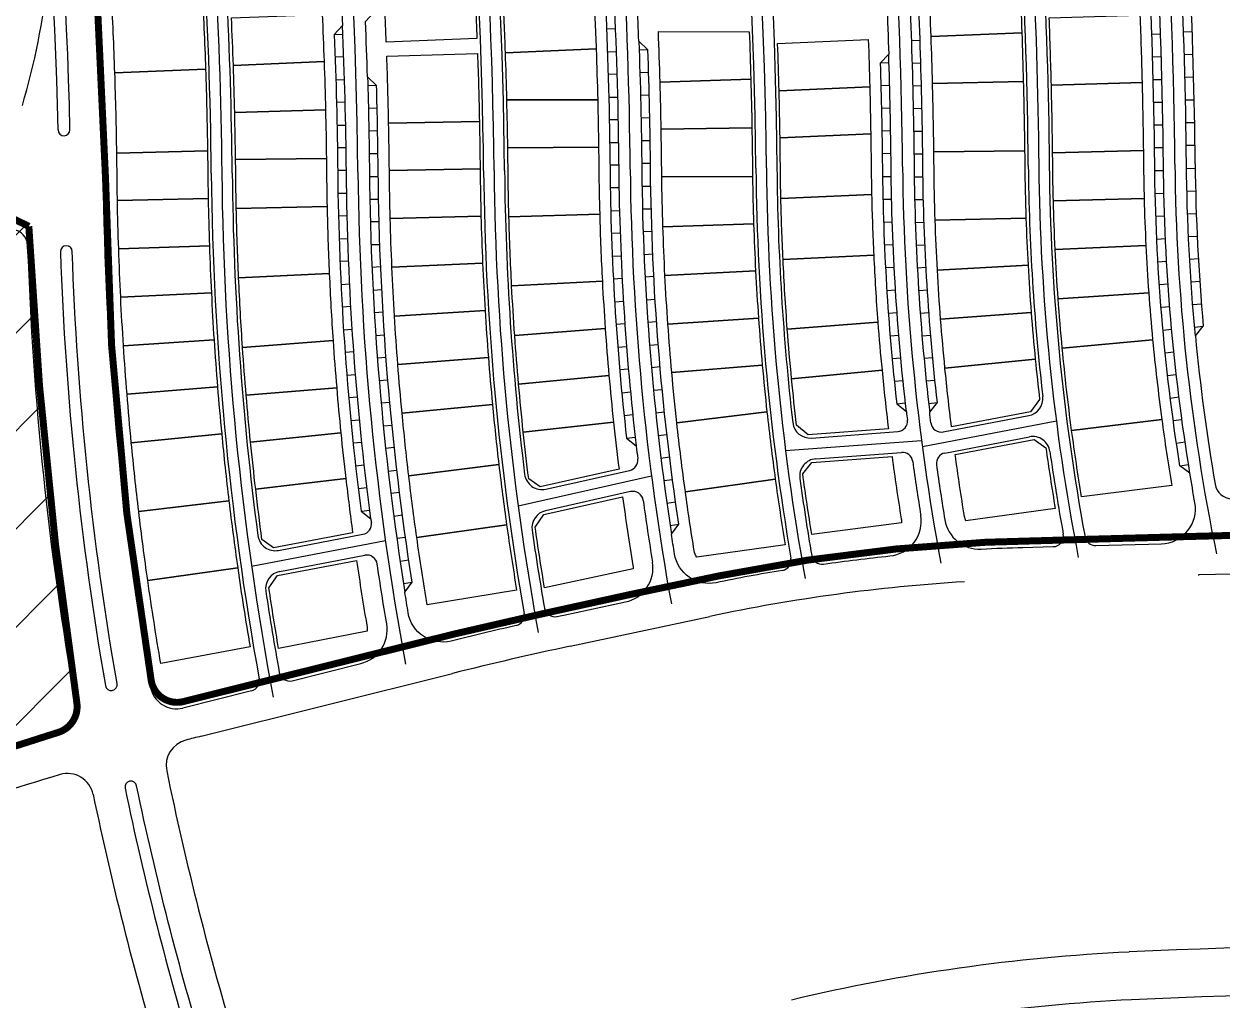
# Paper-space layout 'Layout1' of a CAD drawing. Extents: x 51 to 892, y -832 to -238.
# Drawn here: x 790.3 to 817.76, y -347.69 to -325.34 of the extents above; entities that cross this region are included whole.
import ezdxf

# ---------------------------------------------------------------- set-up
doc = ezdxf.new("R2010")
doc.units = 0
doc.header["$LTSCALE"] = 10
doc.header["$MEASUREMENT"] = 0
doc.linetypes.add('X-Base 100915$0$PHANTOMX2', pattern=[5, 2.5, -0.5, 0.5, -0.5, 0.5, -0.5])
for name, color, linetype in [('L-ANNO-KPLN', 254, 'Continuous'), ('L-ANNO-KPLN-HTCH', 135, 'Continuous'), ('L-ANNO-KPLN-SHET', 139, 'X-Base 100915$0$PHANTOMX2')]:
    doc.layers.add(name, color=color, linetype=linetype)

# ---------------------------------------------------------------- blocks, each defined once
blk = doc.blocks.new('masterplan')
at = {"layer": 'L-ANNO-KPLN'}
for p, q in [((407989.739, 2905868.408), (407989.939, 2905868.416)), ((407996.179, 2905868.537), (407995.979, 2905868.53)), ((408008.672, 2905868.415), (408008.472, 2905868.408)), ((408009.399, 2905868.471), (408009.199, 2905868.465)), ((407995.998, 2905868.011), (407996.198, 2905868.018)), ((407996.925, 2905868.061), (407996.725, 2905868.054)), ((408003.162, 2905868.274), (408002.962, 2905868.267)), ((407989.959, 2905867.896), (407989.759, 2905867.889)), ((408002.45, 2905867.761), (408002.25, 2905867.755)), ((408003.179, 2905867.753), (408002.979, 2905867.747)), ((408008.689, 2905867.895), (408008.489, 2905867.889)), ((408009.416, 2905867.951), (408009.216, 2905867.945)), ((407996.215, 2905867.498), (407996.015, 2905867.492)), ((407996.942, 2905867.54), (407996.742, 2905867.534)), ((407989.776, 2905867.371), (407989.976, 2905867.377)), ((407990.708, 2905867.243), (407990.508, 2905867.237)), ((408002.465, 2905867.241), (408002.265, 2905867.236)), ((408003.193, 2905867.232), (408002.993, 2905867.227)), ((408008.703, 2905867.375), (408008.503, 2905867.37)), ((408009.43, 2905867.43), (408009.23, 2905867.425)), ((407996.03, 2905866.973), (407996.229, 2905866.978)), ((407996.957, 2905867.019), (407996.757, 2905867.014)), ((407989.991, 2905866.857), (407989.791, 2905866.852)), ((407990.722, 2905866.722), (407990.522, 2905866.717)), ((408002.477, 2905866.722), (408002.277, 2905866.717)), ((408003.205, 2905866.712), (408003.006, 2905866.707)), ((408008.716, 2905866.855), (408008.516, 2905866.851)), ((408009.443, 2905866.909), (408009.243, 2905866.905)), ((407996.241, 2905866.458), (407996.041, 2905866.454)), ((407996.969, 2905866.498), (407996.769, 2905866.494)), ((408009.453, 2905866.389), (408009.253, 2905866.385)), ((407989.802, 2905866.333), (407990.002, 2905866.337)), ((407990.733, 2905866.201), (407990.533, 2905866.197)), ((408002.487, 2905866.202), (408002.287, 2905866.198)), ((408003.215, 2905866.191), (408003.015, 2905866.188)), ((408008.726, 2905866.335), (408008.526, 2905866.332)), ((407990.012, 2905865.817), (407989.812, 2905865.814)), ((407996.051, 2905865.935), (407996.25, 2905865.939)), ((407996.978, 2905865.978), (407996.778, 2905865.974)), ((408009.461, 2905865.868), (408009.261, 2905865.865)), ((407990.742, 2905865.68), (407990.542, 2905865.677)), ((408002.495, 2905865.682), (408002.295, 2905865.679)), ((408003.223, 2905865.67), (408003.023, 2905865.668)), ((408008.733, 2905865.815), (408008.533, 2905865.813)), ((407990.018, 2905865.297), (407989.818, 2905865.295)), ((407996.257, 2905865.419), (407996.057, 2905865.416)), ((407996.985, 2905865.457), (407996.785, 2905865.454)), ((408008.539, 2905865.293), (408008.739, 2905865.295)), ((408009.267, 2905865.345), (408009.467, 2905865.348)), ((407990.548, 2905865.157), (407990.748, 2905865.16)), ((408002.3, 2905865.159), (408002.5, 2905865.162)), ((408003.029, 2905865.148), (408003.229, 2905865.15)), ((407989.825, 2905864.774), (407990.025, 2905864.777)), ((407996.264, 2905864.899), (407996.064, 2905864.895)), ((407996.791, 2905864.934), (407996.991, 2905864.938)), ((408008.549, 2905864.771), (408008.749, 2905864.775)), ((408009.276, 2905864.825), (408009.476, 2905864.83)), ((407990.556, 2905864.637), (407990.756, 2905864.641)), ((408002.31, 2905864.637), (408002.51, 2905864.642)), ((408003.039, 2905864.628), (408003.239, 2905864.633)), ((407990.036, 2905864.257), (407989.836, 2905864.252)), ((407996.075, 2905864.374), (407996.275, 2905864.379)), ((407996.802, 2905864.415), (407997.002, 2905864.42)), ((408008.564, 2905864.249), (408008.764, 2905864.256)), ((408009.291, 2905864.306), (408009.491, 2905864.312)), ((407990.768, 2905864.123), (407990.568, 2905864.118)), ((407997.017, 2905863.902), (407996.817, 2905863.895)), ((408002.325, 2905864.115), (408002.525, 2905864.122)), ((408003.054, 2905864.108), (408003.254, 2905864.115)), ((407989.851, 2905863.731), (407990.051, 2905863.738)), ((407996.29, 2905863.859), (407996.09, 2905863.852)), ((408008.585, 2905863.727), (408008.785, 2905863.736)), ((408009.311, 2905863.786), (408009.511, 2905863.795)), ((407990.584, 2905863.598), (407990.784, 2905863.605)), ((407996.837, 2905863.375), (407997.037, 2905863.384)), ((408002.345, 2905863.594), (408002.545, 2905863.602)), ((408003.074, 2905863.588), (408003.274, 2905863.597)), ((407990.07, 2905863.218), (407989.87, 2905863.21)), ((407990.804, 2905863.087), (407990.604, 2905863.078)), ((407996.111, 2905863.331), (407996.31, 2905863.339)), ((408002.37, 2905863.072), (408002.57, 2905863.083)), ((408003.099, 2905863.069), (408003.299, 2905863.08)), ((408008.612, 2905863.205), (408008.812, 2905863.217)), ((408009.338, 2905863.267), (408009.538, 2905863.278)), ((407996.335, 2905862.82), (407996.135, 2905862.81)), ((407997.062, 2905862.866), (407996.862, 2905862.856)), ((407989.894, 2905862.689), (407990.093, 2905862.698)), ((407990.629, 2905862.559), (407990.829, 2905862.569)), ((408002.4, 2905862.551), (408002.6, 2905862.564)), ((408003.13, 2905862.55), (408003.329, 2905862.563)), ((408008.645, 2905862.684), (408008.845, 2905862.698)), ((408009.37, 2905862.748), (408009.57, 2905862.761)), ((407996.165, 2905862.289), (407996.364, 2905862.301)), ((407996.891, 2905862.337), (407997.091, 2905862.349)), ((407990.121, 2905862.179), (407989.921, 2905862.168)), ((407990.857, 2905862.051), (407990.658, 2905862.04)), ((408002.436, 2905862.031), (408002.635, 2905862.045)), ((408003.166, 2905862.031), (408003.365, 2905862.046)), ((408008.684, 2905862.163), (408008.883, 2905862.179)), ((408009.409, 2905862.229), (408009.608, 2905862.245)), ((407996.398, 2905861.782), (407996.199, 2905861.768)), ((407997.124, 2905861.832), (407996.925, 2905861.818)), ((408009.453, 2905861.711), (408009.652, 2905861.729)), ((408009.471, 2905861.512), (408009.652, 2905861.729)), ((407989.953, 2905861.647), (407990.152, 2905861.66)), ((407990.691, 2905861.521), (407990.89, 2905861.534)), ((408002.476, 2905861.51), (408002.675, 2905861.527)), ((408003.206, 2905861.513), (408003.406, 2905861.529)), ((408008.728, 2905861.643), (408008.927, 2905861.661)), ((407996.237, 2905861.248), (407996.436, 2905861.263)), ((407996.963, 2905861.299), (407997.163, 2905861.315)), ((407990.188, 2905861.141), (407989.988, 2905861.127)), ((407990.927, 2905861.017), (407990.728, 2905861.002)), ((408002.522, 2905860.99), (408002.721, 2905861.009)), ((408003.252, 2905860.995), (408003.451, 2905861.013)), ((408008.778, 2905861.123), (408008.977, 2905861.144)), ((407990.028, 2905860.607), (407990.228, 2905860.623)), ((407996.479, 2905860.745), (407996.28, 2905860.728)), ((407997.205, 2905860.798), (407997.006, 2905860.781)), ((408008.834, 2905860.604), (408009.032, 2905860.627)), ((407990.769, 2905860.484), (407990.968, 2905860.5)), ((408002.572, 2905860.471), (408002.771, 2905860.491)), ((408003.303, 2905860.477), (408003.502, 2905860.498)), ((407990.271, 2905860.105), (407990.072, 2905860.087)), ((407996.328, 2905860.208), (407996.527, 2905860.227)), ((407997.054, 2905860.263), (407997.253, 2905860.282)), ((408008.895, 2905860.085), (408009.094, 2905860.11)), ((407991.013, 2905859.984), (407990.814, 2905859.966)), ((408002.628, 2905859.952), (408002.827, 2905859.974)), ((408003.359, 2905859.96), (408003.558, 2905859.983)), ((407990.12, 2905859.568), (407990.319, 2905859.587)), ((407996.38, 2905859.689), (407996.579, 2905859.71)), ((407997.106, 2905859.746), (407997.305, 2905859.767)), ((408003.215, 2905858.973), (408006.285, 2905859.56)), ((408003.695, 2905859.309), (408005.652, 2905859.684)), ((408008.963, 2905859.568), (408009.161, 2905859.595)), ((407990.864, 2905859.448), (407991.063, 2905859.468)), ((407997.162, 2905859.229), (407997.361, 2905859.251)), ((407990.372, 2905859.07), (407990.173, 2905859.049)), ((407996.436, 2905859.17), (407996.635, 2905859.193)), ((408000.08, 2905858.884), (408003.196, 2905859.117)), ((408003.73, 2905858.827), (408005.666, 2905859.197)), ((408009.036, 2905859.051), (408009.234, 2905859.08)), ((407991.116, 2905858.952), (407990.917, 2905858.931)), ((407997.224, 2905858.712), (407997.422, 2905858.737)), ((408000.774, 2905858.695), (408002.738, 2905858.842)), ((407990.229, 2905858.53), (407990.428, 2905858.553)), ((407990.975, 2905858.414), (407991.174, 2905858.437)), ((407994.586, 2905857.999), (407996.508, 2905858.43)), ((408009.115, 2905858.534), (408009.312, 2905858.566)), ((407997.01, 2905858.296), (407993.953, 2905857.612)), ((407997.289, 2905858.197), (407997.488, 2905858.223)), ((407990.289, 2905858.012), (407990.488, 2905858.036)), ((407991.235, 2905857.922), (407991.037, 2905857.898)), ((407996.528, 2905857.942), (407994.581, 2905857.506)), ((407997.36, 2905857.681), (407997.558, 2905857.709)), ((407990.354, 2905857.495), (407990.552, 2905857.52)), ((407991.103, 2905857.382), (407991.301, 2905857.408)), ((407997.435, 2905857.167), (407997.633, 2905857.197)), ((407987.845, 2905856.235), (407990.913, 2905856.82)), ((407988.462, 2905856.597), (407990.397, 2905856.966)), ((407991.371, 2905856.894), (407991.173, 2905856.867)), ((407988.492, 2905856.114), (407990.441, 2905856.486)), ((407991.247, 2905856.352), (407991.445, 2905856.381)), ((408009.553, 2905856.042), (408013.592, 2905856.148)), ((408009.553, 2905856.026), (408009.553, 2905856.042)), ((407991.326, 2905855.838), (407991.523, 2905855.869)), ((407995.147, 2905854.404), (407998.343, 2905855.084)), ((407986.692, 2905852.343), (407992.448, 2905853.78)), ((407987.841, 2905853.38), (407986.27, 2905852.988))]:
    blk.add_line(p, q, dxfattribs=at)
for points in [[(408001.068, 2905888.669), (408000.217, 2905891.17, 0.413636), (407999.609, 2905891.47, 0.009626), (407985.231, 2905886.299, 0.37207), (407984.834, 2905885.563, -0.052255), (407987.163, 2905865.234, 0.044161), (407988.341, 2905853.233)], [(408003.412, 2905859.515, -0.00118), (408003.382, 2905859.762), (408003.558, 2905859.983, -0.02589), (408003.226, 2905865.389, 0.012017), (408003.041, 2905870.875), (408002.83, 2905871.064, 0.002543), (408002.755, 2905872.221), (408002.94, 2905872.435, 0.031934), (408000.976, 2905886.878), (408000.74, 2905887.034, 0.001052), (408000.643, 2905887.504, -0.379591), (408001.171, 2905888.425, -0.000364), (408001.715, 2905888.608), (408001.968, 2905888.482, -0.001652), (408004.435, 2905889.297), (408004.563, 2905889.55, -0.000364), (408005.108, 2905889.727, -0.445351), (408006.138, 2905889.132, -0.003195), (408006.446, 2905887.634)], [(408000.007, 2905856.139, 0.009601), (407998.487, 2905855.858, -0.426568), (407997.536, 2905856.514, -0.00196), (407997.465, 2905856.969), (407997.633, 2905857.197, -0.03486), (407996.986, 2905865.329, 0.006327), (407996.925, 2905868.061), (407996.718, 2905868.254, 0.001991), (407996.683, 2905869.111), (407996.874, 2905869.32, 0.036199), (407995.021, 2905884.825), (407994.786, 2905884.984, 0.001113), (407994.693, 2905885.454, -0.372911), (407995.21, 2905886.366, -0.000368), (407995.756, 2905886.559), (407996.011, 2905886.437, -0.001652), (407998.465, 2905887.292), (407998.589, 2905887.546, -0.000368), (407999.137, 2905887.734, -0.452046), (408000.179, 2905887.139, -0.003352), (408000.476, 2905885.646)], [(408006.787, 2905887.269, 0.001653), (408004.33, 2905886.468, 0.375486), (408003.902, 2905885.742, -0.04377), (408005.882, 2905865.414, 0.045514), (408006.788, 2905856.434, 0.045514)], [(408006.321, 2905886.866, 0.00129), (408004.405, 2905886.24, 0.375486), (408004.138, 2905885.786, -0.04377), (408006.122, 2905865.417, 0.043323), (408006.943, 2905856.905, 0.36907), (408007.186, 2905856.708)], [(408007.186, 2905856.708), (408008.693, 2905856.748, 0.458824), (408009.46, 2905857.688, -0.003684), (408009.344, 2905858.368), (408009.115, 2905858.534, -0.036891), (408008.538, 2905865.44, 0.010552), (408008.383, 2905870.482), (408008.572, 2905870.692, 0.002422), (408008.504, 2905871.85), (408008.292, 2905872.037, 0.001086), (408008.257, 2905872.555), (408008.443, 2905872.768, 0.006347), (408008.189, 2905875.797), (408007.97, 2905875.977, 0.021718), (408006.508, 2905886.253), (408006.668, 2905886.486, 0.000418), (408006.631, 2905886.682)], [(407989.058, 2905881.638, 0.004218), (407988.751, 2905883.323, -0.365743), (407989.243, 2905884.196, -0.000379), (407989.802, 2905884.404), (407990.059, 2905884.286, -0.001652), (407992.499, 2905885.181), (407992.619, 2905885.437, -0.000379), (407993.18, 2905885.64, -0.459304), (407994.236, 2905885.042, -0.001119), (407994.328, 2905884.571), (407994.169, 2905884.337, -0.032737), (407995.886, 2905870.439), (407996.097, 2905870.251, -0.002319), (407996.148, 2905869.257), (407995.957, 2905869.048, -0.00871), (407996.058, 2905865.32, 0.025903), (407996.436, 2905859.17), (407996.658, 2905858.994, 0.001278), (407996.694, 2905858.693)], [(408000.655, 2905884.69, 0.458515), (408000.341, 2905884.874, 0.001297), (407998.426, 2905884.214, 0.368599), (407998.163, 2905883.766, -0.041759), (407999.882, 2905865.357, 0.026267), (408000.245, 2905859.522, 0.402568), (408000.672, 2905859.169), (408002.651, 2905859.317)], [(408000.655, 2905884.69, -0.000441), (408000.69, 2905884.493), (408000.529, 2905884.261, -0.033229), (408002.192, 2905869.311), (408002.4, 2905869.12, -0.002555), (408002.444, 2905867.961), (408002.25, 2905867.755, -0.005242), (408002.298, 2905865.38, 0.025541), (408002.628, 2905859.952), (408002.849, 2905859.775, 0.000904), (408002.872, 2905859.585)], [(407993.908, 2905854.876, 0.004777), (407992.416, 2905854.522, -0.436947), (407991.434, 2905855.167, -0.001846), (407991.357, 2905855.64), (407991.523, 2905855.869, -0.036428), (407990.746, 2905865.269, 0.004851), (407990.708, 2905867.243), (407990.502, 2905867.437, 0.003127), (407990.455, 2905868.706), (407990.646, 2905868.915, 0.028173), (407989.482, 2905880.312), (407989.253, 2905880.478, 0.000492), (407989.22, 2905880.675)], [(407989.555, 2905874.002, -0.000495), (407989.574, 2905873.803), (407989.394, 2905873.585, -0.009009), (407989.663, 2905869.963), (407989.874, 2905869.774, -0.002871), (407989.93, 2905868.616), (407989.739, 2905868.408, -0.007809), (407989.818, 2905865.26, 0.029625), (407990.354, 2905857.495), (407990.578, 2905857.322, 0.00034), (407990.59, 2905857.233)], [(408002.83, 2905871.064, -0.012456), (408003.026, 2905865.387, 0.026842), (408003.382, 2905859.762)], [(408009.344, 2905858.368, -0.037961), (408008.738, 2905865.442, 0.010969), (408008.572, 2905870.692, 0.010969)], [(408009.471, 2905861.512, -0.021288), (408009.266, 2905865.447, 0.009933), (408009.125, 2905870.223, 0.009933)], [(407996.148, 2905869.257, -0.009176), (407996.258, 2905865.322, 0.026747), (407996.658, 2905858.994)], [(407990.578, 2905857.322, -0.030388), (407990.018, 2905865.262, 0.008304), (407989.93, 2905868.616, 0.008304)], [(407996.718, 2905868.254, -0.00679), (407996.786, 2905865.327, 0.035712), (407997.465, 2905856.969)], [(408002.849, 2905859.775, -0.026484), (408002.498, 2905865.382, 0.005683), (408002.444, 2905867.961, 0.005683)], [(407990.502, 2905867.437, -0.005344), (407990.546, 2905865.267, 0.037198), (407991.357, 2905855.64)], [(408000.951, 2905856.284, -0.009519), (408002.472, 2905856.469, 0.431544), (408003.181, 2905857.393)], [(408003.731, 2905857.296, 0.381111), (408004.561, 2905856.628, -0.005946), (408005.518, 2905856.665), (408006.214, 2905856.683)], [(407988.774, 2905853.613), (407990.346, 2905854.006, 0.392035), (407990.941, 2905854.916, -0.005288), (407990.723, 2905856.285)], [(407994.843, 2905855.083, -0.000487), (407994.996, 2905855.116), (407996.409, 2905855.417, 0.400297), (407997.032, 2905856.328)]]:
    blk.add_lwpolyline(points, format="xyb", dxfattribs=at)
for points in [[(407993.009, 2905868.315), (407990.931, 2905868.234, 0.003785), (407990.86, 2905869.769), (407992.937, 2905869.884, -0.003791)], [(407986.791, 2905867.613), (407984.712, 2905867.532, 0.004817), (407984.632, 2905869.37), (407986.709, 2905869.487, -0.004806)], [(407995.74, 2905868.078), (407993.662, 2905867.993, 0.003341), (407993.603, 2905869.38), (407995.683, 2905869.446, -0.003225)], [(408005.493, 2905868.451), (408003.415, 2905868.367, 0.002456), (408003.369, 2905869.484), (408005.448, 2905869.564, -0.002424)], [(407989.506, 2905867.792), (407987.428, 2905867.703, 0.002777), (407987.384, 2905868.788), (407989.463, 2905868.871, -0.002707)], [(408008.249, 2905867.312), (408006.17, 2905867.246, 0.003315), (408006.121, 2905868.789), (408008.2, 2905868.856, -0.003257)], [(407999.248, 2905868.473, -0.002484), (407999.284, 2905867.387), (407997.205, 2905867.319, 0.002693), (407997.166, 2905868.476)], [(408002.009, 2905867.212), (407999.931, 2905867.122, 0.002465), (407999.898, 2905868.201), (408001.976, 2905868.292, -0.002399)], [(408005.527, 2905867.331), (408003.448, 2905867.288, 0.002364), (408003.415, 2905868.367), (408005.493, 2905868.451, -0.002425)], [(407995.775, 2905866.91), (407993.694, 2905866.914, 0.00263), (407993.662, 2905867.993), (407995.74, 2905868.078, -0.002759)], [(407989.539, 2905866.685), (407987.459, 2905866.623, 0.002766), (407987.428, 2905867.703), (407989.506, 2905867.792, -0.002772)], [(407993.065, 2905866.421), (407990.986, 2905866.379, 0.003789), (407990.943, 2905867.914), (407993.022, 2905867.975, -0.00376)], [(407986.836, 2905865.745), (407984.757, 2905865.692, 0.004815), (407984.712, 2905867.532), (407986.791, 2905867.613, -0.004788)], [(407999.309, 2905866.27), (407997.23, 2905866.239, 0.00253), (407997.205, 2905867.319), (407999.284, 2905867.387, -0.002565)], [(408002.032, 2905866.132), (407999.953, 2905866.042, 0.002468), (407999.931, 2905867.122), (408002.009, 2905867.212, -0.002406)], [(408005.558, 2905865.748), (408003.478, 2905865.722, 0.003431), (408003.448, 2905867.288), (408005.527, 2905867.331, -0.003408)], [(408008.278, 2905865.751), (408006.199, 2905865.702, 0.003306), (408006.17, 2905867.246), (408008.249, 2905867.312, -0.003288)], [(407995.775, 2905866.91, -0.002564), (407995.796, 2905865.83), (407993.716, 2905865.811, 0.00265), (407993.694, 2905866.914)], [(407989.559, 2905865.567), (407987.479, 2905865.544, 0.002772), (407987.459, 2905866.623), (407989.539, 2905866.685, -0.002809)], [(407993.082, 2905865.331), (407991.002, 2905865.294, 0.002683), (407990.986, 2905866.379), (407993.065, 2905866.421, -0.002645)], [(407999.322, 2905865.351, 0.000897), (407999.324, 2905865.154), (407997.244, 2905865.159), (407997.242, 2905865.331, 0.002119), (407997.23, 2905866.239), (407999.309, 2905866.27, -0.002103)], [(408002.042, 2905865.377, 0.002989), (408002.052, 2905864.744), (407999.973, 2905864.653, -0.003186), (407999.962, 2905865.357, 0.00157), (407999.953, 2905866.042), (408002.032, 2905866.132, -0.001684)], [(407995.802, 2905865.317, 0.004299), (407995.821, 2905864.294), (407993.742, 2905864.238, -0.0043), (407993.722, 2905865.297, 0.001228), (407993.716, 2905865.811), (407995.796, 2905865.83, -0.001256)], [(407986.843, 2905865.231, 0.002127), (407986.851, 2905864.653), (407984.771, 2905864.612, -0.002131), (407984.763, 2905865.211, 0.001263), (407984.757, 2905865.692), (407986.836, 2905865.745, -0.001324)], [(407989.563, 2905865.257, 0.002999), (407989.575, 2905864.469), (407987.495, 2905864.425, -0.002989), (407987.483, 2905865.237, 0.000824), (407987.479, 2905865.544), (407989.559, 2905865.567, -0.000814)], [(408005.562, 2905865.411, 0.006038), (408005.588, 2905864.204), (408003.508, 2905864.158, -0.005927), (408003.482, 2905865.391, 0.000764), (408003.478, 2905865.722), (408005.558, 2905865.748, -0.000765)], [(408008.282, 2905865.437, 0.004162), (408008.296, 2905864.655), (408006.216, 2905864.601, -0.004159), (408006.202, 2905865.417, 0.00062), (408006.199, 2905865.702), (408008.278, 2905865.751, -0.000703)], [(407993.082, 2905865.291, 0.004188), (407993.101, 2905864.251), (407991.022, 2905864.197, -0.004177), (407991.002, 2905865.271), (407991.002, 2905865.294), (407993.082, 2905865.331)], [(407999.324, 2905865.154, 0.004814), (407999.349, 2905864.074), (407997.27, 2905864.006, -0.004957), (407997.244, 2905865.159)], [(408002.1, 2905863.357), (408000.022, 2905863.259, -0.00629), (407999.973, 2905864.653), (408002.052, 2905864.744, 0.006497)], [(407986.879, 2905863.574), (407984.8, 2905863.504, -0.003932), (407984.771, 2905864.612), (407986.851, 2905864.653, 0.00394)], [(407989.626, 2905862.934), (407987.548, 2905862.835, -0.005853), (407987.495, 2905864.425), (407989.575, 2905864.469, 0.005836)], [(408008.336, 2905863.576), (408006.258, 2905863.487, -0.005666), (408006.216, 2905864.601), (408008.296, 2905864.655, 0.005735)], [(407993.139, 2905863.172), (407991.061, 2905863.081, -0.004347), (407991.022, 2905864.197), (407993.101, 2905864.251, 0.004363)], [(407995.882, 2905862.759), (407993.804, 2905862.658, -0.006418), (407993.742, 2905864.238), (407995.821, 2905864.294, 0.006445)], [(408005.636, 2905863.125), (408003.559, 2905863.014, -0.005518), (408003.508, 2905864.158), (408005.588, 2905864.204, 0.005413)], [(407999.394, 2905862.995), (407997.317, 2905862.893, -0.00479), (407997.27, 2905864.006), (407999.349, 2905864.074, 0.004828)], [(407986.924, 2905862.495), (407984.846, 2905862.392, -0.003954), (407984.8, 2905863.504), (407986.879, 2905863.574, 0.003952)], [(408002.194, 2905861.824), (408000.12, 2905861.666, -0.007189), (408000.022, 2905863.259), (408002.1, 2905863.357, 0.007187)], [(408008.401, 2905862.498), (408006.326, 2905862.361, -0.005735), (408006.258, 2905863.487), (408008.336, 2905863.576, 0.005729)], [(407993.195, 2905862.093), (407991.119, 2905861.96, -0.004372), (407991.061, 2905863.081), (407993.139, 2905863.172, 0.004341)], [(408005.708, 2905862.048), (408003.634, 2905861.888, -0.005448), (408003.559, 2905863.014), (408005.636, 2905863.125, 0.005429)], [(407989.712, 2905861.401), (407987.639, 2905861.241, -0.005885), (407987.548, 2905862.835), (407989.626, 2905862.934, 0.005838)], [(407999.46, 2905861.918), (407997.385, 2905861.776, -0.004826), (407997.317, 2905862.893), (407999.394, 2905862.995, 0.004834)], [(407995.948, 2905861.681), (407993.875, 2905861.515, -0.004658), (407993.804, 2905862.658), (407995.882, 2905862.759, 0.004543)], [(407986.985, 2905861.417), (407984.91, 2905861.281, -0.00396), (407984.846, 2905862.392), (407986.924, 2905862.495, 0.003967)], [(408008.491, 2905861.422), (408006.421, 2905861.225, -0.005799), (408006.326, 2905862.361), (408008.401, 2905862.498, 0.005739)], [(407993.27, 2905861.016), (407991.196, 2905860.854, -0.004317), (407991.119, 2905861.96), (407993.195, 2905862.093, 0.004341)], [(408005.802, 2905860.972), (408003.732, 2905860.772, -0.005402), (408003.634, 2905861.888), (408005.708, 2905862.048, 0.005451)], [(407999.547, 2905860.841), (407997.474, 2905860.667, -0.004802), (407997.385, 2905861.776), (407999.46, 2905861.918, 0.004828)], [(408002.29, 2905860.723), (408000.219, 2905860.523, -0.005174), (408000.12, 2905861.666), (408002.194, 2905861.824, 0.005198)], [(407996.034, 2905860.605), (407993.963, 2905860.407, -0.004514), (407993.875, 2905861.515), (407995.948, 2905861.681, 0.004546)], [(407987.064, 2905860.34), (407984.991, 2905860.175, -0.003933), (407984.91, 2905861.281), (407986.985, 2905861.417, 0.003964)], [(407989.795, 2905860.318), (407987.722, 2905860.148, -0.004051), (407987.639, 2905861.241), (407989.712, 2905861.401, 0.004133)], [(408008.701, 2905859.594), (408006.635, 2905859.346, -0.009597), (408006.421, 2905861.225), (408008.491, 2905861.422, 0.009749)], [(407993.364, 2905859.941), (407991.293, 2905859.743, -0.004338), (407991.196, 2905860.854), (407993.27, 2905861.016, 0.004348)], [(408005.901, 2905860.056), (408005.694, 2905859.773), (408003.882, 2905859.426, -0.006524), (408003.732, 2905860.772), (408005.802, 2905860.972, 0.004644)], [(407996.139, 2905859.53), (407994.071, 2905859.306, -0.004495), (407993.963, 2905860.407), (407996.034, 2905860.605, 0.004539)], [(407999.654, 2905859.767), (407997.589, 2905859.518, -0.004985), (407997.474, 2905860.667), (407999.547, 2905860.841, 0.004811)], [(408002.437, 2905859.381), (408000.6, 2905859.244), (408000.332, 2905859.464, -0.0048), (408000.219, 2905860.523), (408002.29, 2905860.723, 0.00633)], [(407987.16, 2905859.264), (407985.09, 2905859.063, -0.003956), (407984.991, 2905860.175), (407987.064, 2905860.34, 0.003959)], [(407989.89, 2905859.291), (407987.822, 2905859.073, -0.003982), (407987.722, 2905860.148), (407989.795, 2905860.318, 0.003922)], [(407993.511, 2905858.561), (407991.447, 2905858.306, -0.005622), (407991.293, 2905859.743), (407993.364, 2905859.941, 0.005568)], [(407996.264, 2905858.457), (407994.459, 2905858.053), (407994.195, 2905858.238, -0.004363), (407994.071, 2905859.306), (407996.139, 2905859.53, 0.00454)], [(407999.844, 2905858.228), (407997.785, 2905857.937, -0.006846), (407997.589, 2905859.518), (407999.654, 2905859.767, 0.006907)], [(408008.929, 2905858.082), (408006.863, 2905857.826, -0.007806), (408006.635, 2905859.346), (408008.701, 2905859.594, 0.008103)], [(407987.326, 2905857.729), (407985.26, 2905857.487, -0.005616), (407985.09, 2905859.063), (407987.16, 2905859.264, 0.005637)], [(407990.004, 2905858.247), (407987.939, 2905857.999, -0.003989), (407987.822, 2905859.073), (407989.89, 2905859.291, 0.003997)], [(408006.045, 2905858.945, 0.007039), (408006.259, 2905857.556), (408004.211, 2905857.277, -0.07194), (408004.181, 2905857.371, -0.006894), (408003.966, 2905858.791), (408005.776, 2905859.137)], [(408002.73, 2905857.32, -0.065929), (408002.733, 2905857.23), (408000.681, 2905856.965, -0.006321), (408000.473, 2905858.352), (408000.68, 2905858.608), (408002.519, 2905858.745, 0.00674)], [(407993.689, 2905857.184), (407991.63, 2905856.894, -0.005539), (407991.447, 2905858.306), (407993.511, 2905858.561, 0.005577)], [(407990.161, 2905857.002), (407988.351, 2905856.658), (407988.083, 2905856.85, -0.004267), (407987.939, 2905857.999), (407990.004, 2905858.247, 0.004778)], [(408000.072, 2905856.722), (407998.045, 2905856.443, -0.114335), (407997.987, 2905856.587, -0.005862), (407997.785, 2905857.937), (407999.844, 2905858.228, 0.006794)], [(407987.527, 2905856.198), (407985.467, 2905855.905, -0.005651), (407985.26, 2905857.487), (407987.326, 2905857.729, 0.005641)], [(407996.582, 2905856.255, -0.060779), (407996.585, 2905856.172), (407994.558, 2905855.741, -0.005675), (407994.344, 2905857.126), (407994.545, 2905857.416), (407996.347, 2905857.82, 0.006629)], [(407993.919, 2905855.686), (407991.866, 2905855.35, -0.006084), (407991.63, 2905856.894), (407993.689, 2905857.184, 0.006086)], [(407990.492, 2905854.84, -0.068095), (407990.495, 2905854.747), (407988.464, 2905854.353, -0.005171), (407988.241, 2905855.741), (407988.441, 2905856.023), (407990.25, 2905856.368, 0.005874)], [(407987.809, 2905854.391), (407985.765, 2905854.004, -0.006814), (407985.467, 2905855.905), (407987.527, 2905856.198, 0.006677)]]:
    blk.add_lwpolyline(points, format="xyb", close=True, dxfattribs=at)
at = {"layer": 'L-ANNO-KPLN', "flags": 128}
for points in [[(407983.466, 2905863.428, 0.034627), (407984.495, 2905853.502, 1), (407984.763, 2905853.549, -0.034646), (407983.737, 2905863.443), (407983.737, 2905863.443, 1), (407983.465, 2905863.434)], [(407985.212, 2905851.206, 1), (407984.946, 2905851.151, 0.022284), (407986.538, 2905844.924), (407986.892, 2905843.758, 1), (407987.153, 2905843.837), (407986.798, 2905845.004, -0.022284), (407985.212, 2905851.206)], [(407989.969, 2905842.457), (407996.451, 2905844.005), (407998.906, 2905844.87), (408000.468, 2905845.243, -0.046615), (408008.009, 2905846.315, -0.032894), (408025.194, 2905846.01, 0.007257), (408028.99, 2905845.748, -1.015248), (408028.971, 2905844.428, -0.007358), (408025.083, 2905844.679, 0.008014), (408020.943, 2905844.959), (408018.511, 2905844.525, 0.020202), (408008.099, 2905844.445, 0.046615), (408000.903, 2905843.423), (407990.34, 2905840.901, -1.108075), (407989.969, 2905842.457)]]:
    blk.add_lwpolyline(points, format="xyb", dxfattribs=at)
at = {"layer": 'L-ANNO-KPLN'}
for centre, radius, start, end in [((407889.007, 2905864.29), 120, 0.55118, 12.53779), ((407889.007, 2905864.29), 113.76, 0.55118, 12.22149), ((407889.007, 2905864.29), 107.52, 0.55118, 11.81445), ((407889.007, 2905864.29), 116.64, 0.55118, 10.85005), ((407889.007, 2905864.29), 97.92, 0.55118, 12.83847), ((407889.007, 2905864.29), 95.44, 0.55118, 12.30855), ((407889.007, 2905864.29), 94.424, 1.17381, 12.30855), ((407889.007, 2905864.29), 94.696, 1.17381, 12.30855), ((407889.007, 2905864.29), 110.4, 0.55118, 10.3986), ((407889.007, 2905864.29), 110.64, 0.55118, 10.11617), ((407889.007, 2905864.29), 101.28, 0.55118, 10.80326), ((407889.007, 2905864.29), 104.64, 0.55118, 9.83571), ((407889.007, 2905864.29), 104.16, 0.55118, 9.41117), ((407889.007, 2905864.29), 104.4, 0.55118, 9.41117), ((407889.007, 2905864.29), 98.4, 0.55118, 5.42776), ((407967.454, 2905871.305), 15.8, 343.3711, 5.1103), ((407889.007, 2905864.29), 120.464, 0.55118, 2.7324), ((407983.547, 2905866.227), 0.136, 181.1738, 1.1738), ((408055.559, 2905865.892), 62.4, 180.55118, 189.91139), ((408055.559, 2905865.892), 62.16, 180.55118, 190.35526), ((408055.559, 2905865.892), 61.92, 180.55118, 187.00499), ((408055.559, 2905865.892), 59.04, 180.55118, 190.26485), ((408055.559, 2905865.892), 56.16, 180.5512, 189.7138), ((408055.559, 2905865.892), 55.92, 180.5512, 190.238), ((408055.559, 2905865.892), 52.8, 180.5512, 190.46), ((408055.559, 2905865.892), 49.92, 180.5512, 186.637), ((408055.559, 2905865.892), 46.56, 180.5512, 191.6165), ((408055.559, 2905865.892), 46.096, 180.5512, 185.1818), ((408055.559, 2905865.892), 71.12, 180.55118, 190.06282), ((408055.559, 2905865.892), 68.64, 180.55118, 190.26877), ((408055.559, 2905865.892), 68.16, 180.55118, 187.54917), ((408055.559, 2905865.892), 65.28, 180.55118, 190.50527), ((407982.317, 2905863.552), 0.4, 1.8299, 163.3711), ((408055.559, 2905865.892), 72.88, 181.82993, 190.1156), ((408055.559, 2905865.892), 46.296, 185.4293, 189.6764), ((408005.577, 2905860.076), 0.4, 280.8403, 6.637), ((408002.633, 2905859.556), 0.24, 274.2818, 6.8267), ((408003.65, 2905859.545), 0.24, 186.9718, 280.8403), ((408005.741, 2905858.805), 0.4, 8.0972, 100.8403), ((407996.456, 2905858.664), 0.24, 282.6278, 6.9725), ((408000.804, 2905858.296), 0.4, 94.2824, 187.8982), ((408002.756, 2905858.603), 0.24, 7.8601, 94.283), ((408003.776, 2905858.591), 0.24, 100.8403, 188.0254), ((408055.559, 2905865.892), 49.92, 188.0972, 190.3009), ((408055.559, 2905865.892), 53.064, 187.8601, 189.2169), ((408055.559, 2905865.892), 52.536, 188.0254, 189.4172), ((407994.499, 2905858.39), 0.4, 187.005, 282.6278), ((408055.559, 2905865.892), 55.68, 187.8982, 189.7312), ((407996.581, 2905857.708), 0.24, 7.9001, 102.6278), ((408010.316, 2905858.178), 0.4, 189.6764, 347.5492), ((408055.559, 2905865.892), 59.304, 187.90006, 189.2808), ((407994.669, 2905857.116), 0.4, 102.6278, 188.2017), ((407990.352, 2905857.202), 0.24, 280.7818, 7.5915), ((408055.559, 2905865.892), 61.92, 188.20172, 189.87155), ((407988.387, 2905856.99), 0.4, 187.5492, 280.7818), ((408006.208, 2905856.923), 0.24, 271.5042, 10.3009), ((407990.486, 2905856.25), 0.24, 8.4287, 100.7818), ((407999.968, 2905856.376), 0.24, 279.3873, 9.7138), ((408000.917, 2905856.521), 0.24, 189.7312, 278.0291), ((407988.567, 2905855.722), 0.4, 100.7818, 188.6327), ((408055.559, 2905865.892), 68.16, 188.63271, 190.21577), ((408006.575, 2905816.415), 39.536, 93.4781, 102.0165), ((407993.854, 2905855.11), 0.24, 282.812, 9.9114), ((407994.793, 2905855.318), 0.24, 189.8715, 282.128), ((408011.706, 2905776.611), 79.536, 102.01652, 104.01284), ((407988.716, 2905853.846), 0.24, 190.2158, 284.0128), ((407986.124, 2905853.57), 0.6, 190.0628, 284.0128), ((407987.783, 2905853.613), 0.24, 284.0128, 10.2688), ((407983.222, 2905852.987), 0.6, 286.2831, 10.1156), ((408005.951, 2905775.174), 80.464, 106.28311, 109.29149), ((407986.488, 2905851.673), 0.6, 104.2743, 191.6324), ((408005.951, 2905775.174), 79.536, 104.01284, 104.27435), ((408055.559, 2905865.892), 71.12, 191.63239, 196.89813), ((408005.951, 2905775.174), 79.536, 106.42734, 110.97217), ((407983.628, 2905850.888), 0.6, 11.7824, 106.4273), ((408055.559, 2905865.892), 72.88, 191.78238, 196.89813), ((408014.286, 2905715.69), 131.864, 85.21525, 92.75129), ((408009.974, 2905805.426), 42.024, 92.7513, 103.4269)]:
    blk.add_arc(centre, radius, start, end, dxfattribs=at)
blk = doc.blocks.new('*U44')
at = {"layer": 'L-ANNO-KPLN-HTCH'}
h = blk.add_hatch(dxfattribs=at)
h.set_pattern_fill('ANSI31', color=256, scale=0.5)
h.set_pattern_definition([(45, (0, 0), (-1.122532015, 1.122532015), [])])
edge = h.paths.add_edge_path()
edge.add_line((-3477.341, 26389.082), (-3476.697, 26391.235))
edge.add_arc((-3420.452, 26378.86), 57.59, 142.76277, 167.59155, ccw=False)
edge.add_arc((-3465.564, 26413.23), 0.88, 44.1439, 147.0093, ccw=False)
edge.add_line((-3464.932, 26413.842), (-3462.308, 26411.139))
edge.add_line((-3462.308, 26411.139), (-3460.8, 26409.501))
edge.add_line((-3460.8, 26409.501), (-3458.151, 26406.147))
edge.add_line((-3458.151, 26406.147), (-3456.786, 26404.333))
edge.add_line((-3456.786, 26404.333), (-3456.273, 26403.653))
edge.add_line((-3456.273, 26403.653), (-3454.614, 26401.086))
edge.add_line((-3454.614, 26401.086), (-3453.119, 26397.886))
edge.add_line((-3453.119, 26397.886), (-3451.681, 26393.152))
edge.add_line((-3451.681, 26393.152), (-3452.373, 26389.643))
edge.add_arc((-3440.729, 26421.871), 34.267, 250.1365, 256.5534)
edge.add_arc((-3452.89, 26371.949), 17.115, 62.1423, 75.8204, ccw=False)
edge.add_arc((-3335.491, 26392.602), 109.541, 182.88896, 188.62509)
edge.add_arc((-3444.404, 26376.082), 0.618, -72.3305, 8.6251, ccw=False)
edge.add_line((-3444.216, 26375.493), (-3448.091, 26374.259))
edge.add_line((-3448.091, 26374.259), (-3454.201, 26371.943))
edge.add_line((-3454.201, 26371.943), (-3460.487, 26369.41))
edge.add_line((-3460.487, 26369.41), (-3462.638, 26368.618))
edge.add_line((-3462.638, 26368.618), (-3466.676, 26367.246))
edge.add_line((-3466.676, 26367.246), (-3468.796, 26366.554))
edge.add_line((-3468.796, 26366.554), (-3478.863, 26363.268))
edge.add_arc((-3479.049, 26363.838), 0.6, 186.2487, 288.0782, ccw=False)
edge.add_arc((-3416.026, 26370.739), 64, 163.34497, 186.24867, ccw=False)
at = {"layer": 'L-ANNO-KPLN-SHET', "transparency": 33554687, "const_width": 0.16}
for points in [[(-3396.22, 26407.972), (-3390.43, 26405.638, 0.043451), (-3398.112, 26380.203, -0.346254), (-3398.702, 26379.769), (-3405.016, 26379.992, 0.020397), (-3415.534, 26380.048, 0.001353), (-3422.972, 26379.845, 0.038055), (-3429.076, 26379.076, 0.007113), (-3435.156, 26377.742, 0.000099), (-3441.35, 26376.198, -0.436501), (-3442.088, 26376.677, -0.040771), (-3443.137, 26388.217, 0.061729), (-3445.975, 26410.119, -0.398171), (-3445.618, 26410.862), (-3443.8, 26411.558, -0.009375), (-3429.711, 26416.65)], [(-3448.698, 26388.543, -0.059753), (-3444.893, 26387.081, 0.025034), (-3443.793, 26376.174, -0.368699), (-3444.216, 26375.493), (-3448.091, 26374.259)]]:
    blk.add_lwpolyline(points, format="xyb", dxfattribs=at)
at = {"linetype": 'Continuous'}
blk.add_blockref('masterplan', (-411427.634, -2879476.938), dxfattribs=at)

psp = doc.layouts.get("Layout1")

# ---------------------------------------------------------------- block references
psp.add_blockref('*U44', (4235.308, -26717.052))

doc.saveas('drawing.dxf')
